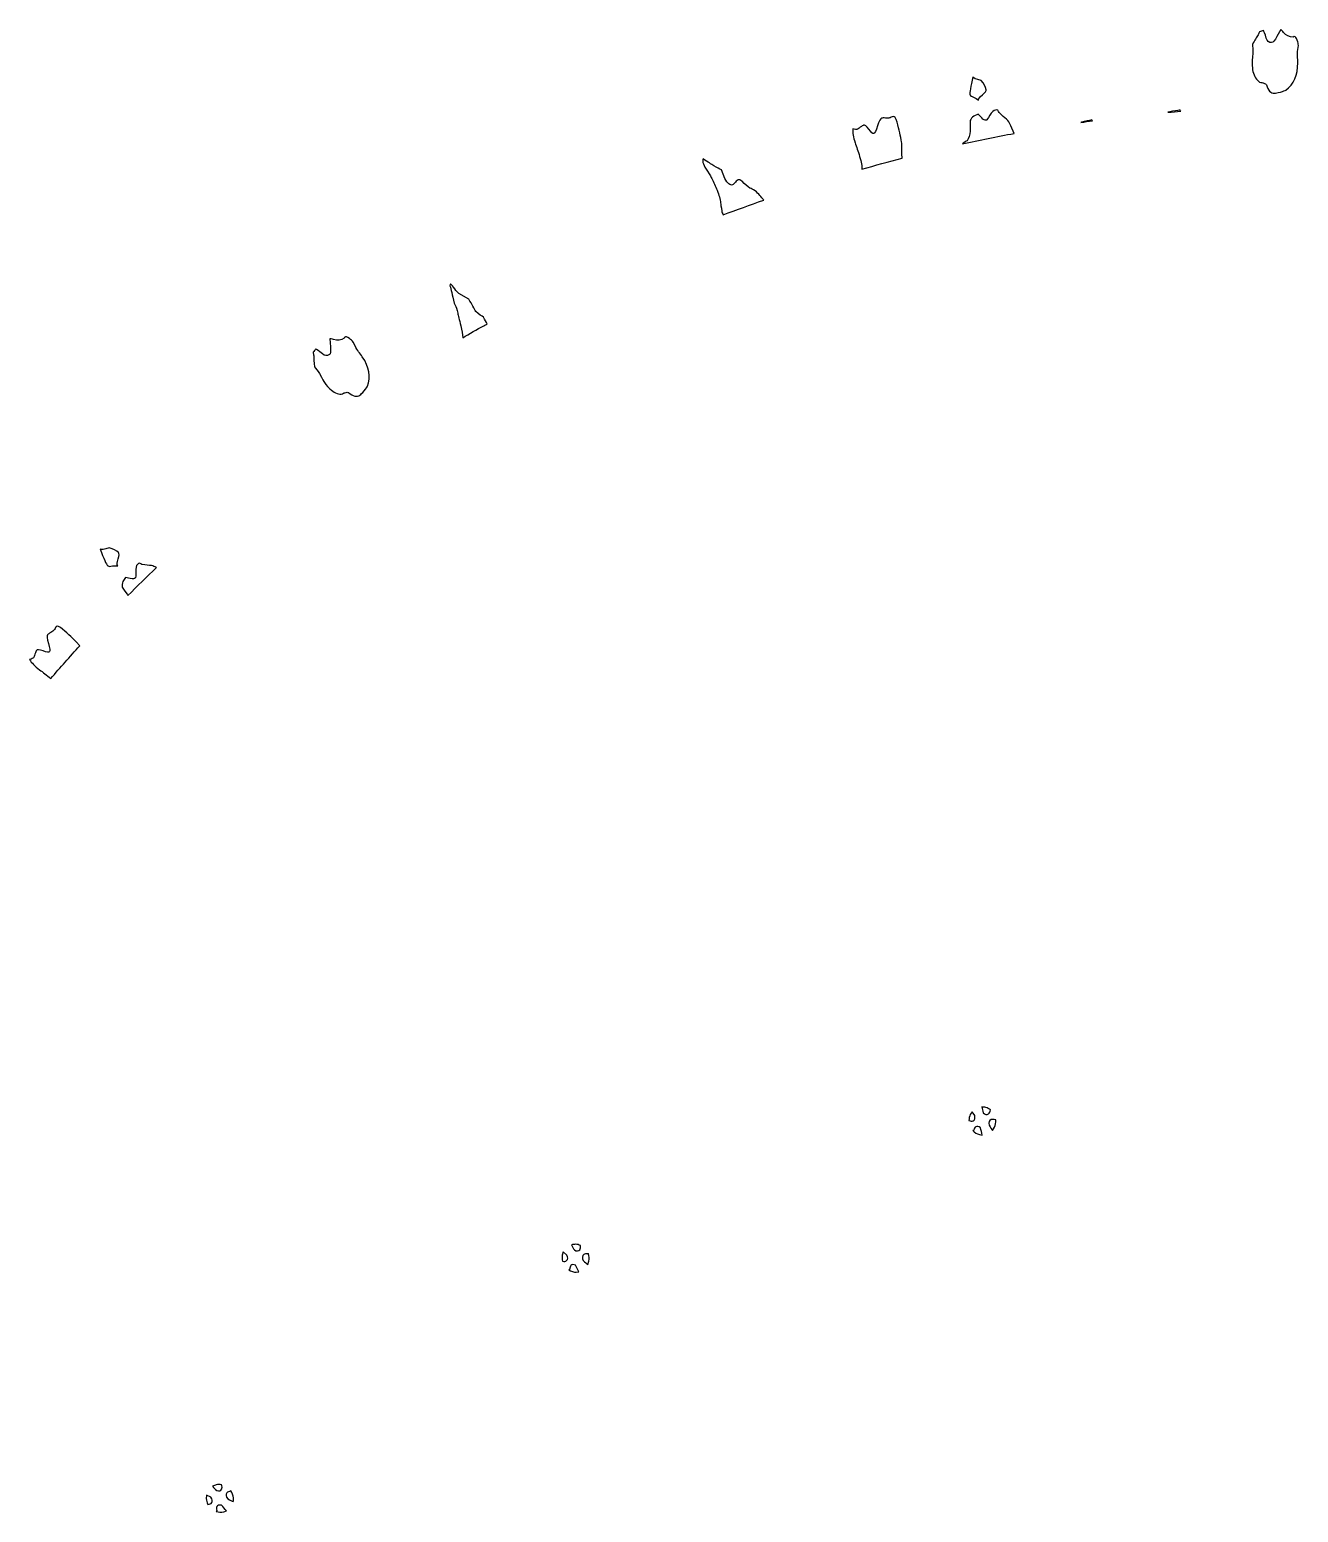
# Model space of a CAD drawing. Header units: centimetres. Extents: x -8.9 to 8.9, y -14.4 to 14.4.
# Drawn here: x -8.42 to -0.19, y 4.56 to 14.18 of the extents above; entities that cross this region are included whole.
import ezdxf

# ---------------------------------------------------------------- set-up
doc = ezdxf.new("R2010")
doc.units = ezdxf.units.CM
doc.header["$MEASUREMENT"] = 0
doc.layers.add('Layer 1', color=7, linetype='Continuous')

msp = doc.modelspace()

# ---------------------------------------------------------------- linework, layer by layer
at = {"layer": 'Layer 1'}
for points, knots in [([(-0.48103, 14.02752), (-0.48185, 14.05102), (-0.48286, 14.06948), (-0.48405, 14.08298), (-0.48405, 14.08298), (-0.47106, 14.10984), (-0.45878, 14.13013), (-0.44743, 14.14471), (-0.44743, 14.14471), (-0.44404, 14.15328), (-0.44127, 14.16043), (-0.43923, 14.16619), (-0.43923, 14.16619), (-0.42896, 14.16915), (-0.42052, 14.17183), (-0.41391, 14.17407), (-0.41391, 14.17407), (-0.40931, 14.1692), (-0.40293, 14.15256), (-0.39483, 14.12422), (-0.39483, 14.12422), (-0.38917, 14.10438), (-0.37755, 14.09459), (-0.3599, 14.0949), (-0.3599, 14.0949), (-0.35183, 14.09503), (-0.34037, 14.1081), (-0.3254, 14.13401), (-0.3254, 14.13401), (-0.3254, 14.13401), (-0.29963, 14.17931), (-0.29963, 14.17931), (-0.29963, 14.17931), (-0.29587, 14.17648), (-0.29024, 14.17053), (-0.28267, 14.16142), (-0.28267, 14.16142), (-0.26613, 14.14102), (-0.24539, 14.1311), (-0.22036, 14.13152), (-0.22036, 14.13152), (-0.21742, 14.13157), (-0.21631, 14.1321), (-0.21703, 14.13319), (-0.21703, 14.13319), (-0.2178, 14.13422), (-0.21669, 14.1348), (-0.21375, 14.13486), (-0.21375, 14.13486), (-0.2056, 14.13499), (-0.19891, 14.1269), (-0.19369, 14.11065), (-0.19369, 14.11065), (-0.18919, 14.09787), (-0.18692, 14.08652), (-0.18684, 14.07655), (-0.18684, 14.07655), (-0.18684, 14.07655), (-0.18999, 14.04977), (-0.18999, 14.04977), (-0.18999, 14.04977), (-0.19208, 14.03191), (-0.19272, 14.01696), (-0.1919, 14.00487), (-0.1919, 14.00487), (-0.19111, 13.99278), (-0.19063, 13.97926), (-0.19055, 13.96428), (-0.19055, 13.96428), (-0.19007, 13.88453), (-0.21637, 13.82532), (-0.2685, 13.78669), (-0.2685, 13.78669), (-0.27271, 13.78378), (-0.2844, 13.77957), (-0.30353, 13.77436), (-0.30353, 13.77436), (-0.32263, 13.76902), (-0.33539, 13.76632), (-0.34179, 13.76618), (-0.34179, 13.76618), (-0.36595, 13.76576), (-0.38344, 13.78396), (-0.39444, 13.82084), (-0.39444, 13.82084), (-0.396, 13.82579), (-0.40256, 13.82989), (-0.4141, 13.83333), (-0.4141, 13.83333), (-0.41844, 13.83465), (-0.42675, 13.83632), (-0.43897, 13.83822), (-0.43897, 13.83822), (-0.45876, 13.85277), (-0.47286, 13.87627), (-0.4812, 13.90773), (-0.4812, 13.90773), (-0.48451, 13.9204), (-0.4866, 13.93879), (-0.48747, 13.96303), (-0.48747, 13.96303), (-0.48761, 13.96661), (-0.4855, 13.98807), (-0.48103, 14.02752)], [0, 0, 0, 0, 0.037037, 0.037037, 0.037037, 0.037037, 0.0740741, 0.0740741, 0.0740741, 0.0740741, 0.1111111, 0.1111111, 0.1111111, 0.1111111, 0.1481481, 0.1481481, 0.1481481, 0.1481481, 0.1851852, 0.1851852, 0.1851852, 0.1851852, 0.2222222, 0.2222222, 0.2222222, 0.2222222, 0.2592593, 0.2592593, 0.2592593, 0.2592593, 0.2962963, 0.2962963, 0.2962963, 0.2962963, 0.3333333, 0.3333333, 0.3333333, 0.3333333, 0.3703704, 0.3703704, 0.3703704, 0.3703704, 0.4074074, 0.4074074, 0.4074074, 0.4074074, 0.4444444, 0.4444444, 0.4444444, 0.4444444, 0.4814815, 0.4814815, 0.4814815, 0.4814815, 0.5185185, 0.5185185, 0.5185185, 0.5185185, 0.5555556, 0.5555556, 0.5555556, 0.5555556, 0.5925926, 0.5925926, 0.5925926, 0.5925926, 0.6296296, 0.6296296, 0.6296296, 0.6296296, 0.6666667, 0.6666667, 0.6666667, 0.6666667, 0.7037037, 0.7037037, 0.7037037, 0.7037037, 0.7407407, 0.7407407, 0.7407407, 0.7407407, 0.7777778, 0.7777778, 0.7777778, 0.7777778, 0.8148148, 0.8148148, 0.8148148, 0.8148148, 0.8518519, 0.8518519, 0.8518519, 0.8518519, 0.8888889, 0.8888889, 0.8888889, 0.8888889, 0.9259259, 0.9259259, 0.9259259, 0.9259259, 1, 1, 1, 1]), ([(-2.29805, 13.87367), (-2.2953, 13.86407), (-2.27757, 13.85631), (-2.24497, 13.85036), (-2.24497, 13.85036), (-2.22642, 13.82896), (-2.21526, 13.80866), (-2.21142, 13.78977), (-2.21142, 13.78977), (-2.21002, 13.78289), (-2.21835, 13.77188), (-2.23632, 13.75656), (-2.23632, 13.75656), (-2.25431, 13.74127), (-2.26315, 13.7297), (-2.26294, 13.72171), (-2.26294, 13.72171), (-2.28453, 13.73663), (-2.30046, 13.74515), (-2.31057, 13.74732), (-2.31057, 13.74732), (-2.31404, 13.75311), (-2.31621, 13.75629), (-2.31705, 13.75685), (-2.31705, 13.75685), (-2.31985, 13.77008), (-2.31377, 13.809), (-2.29805, 13.87367)], [0, 0, 0, 0, 0.125, 0.125, 0.125, 0.125, 0.25, 0.25, 0.25, 0.25, 0.375, 0.375, 0.375, 0.375, 0.5, 0.5, 0.5, 0.5, 0.625, 0.625, 0.625, 0.625, 0.75, 0.75, 0.75, 0.75, 1, 1, 1, 1]), ([(-3.03309, 13.35656), (-3.0437, 13.39056), (-3.05344, 13.42035), (-3.06235, 13.44594), (-3.06235, 13.44594), (-3.07428, 13.48182), (-3.07923, 13.51185), (-3.07722, 13.53614), (-3.07722, 13.53614), (-3.0632, 13.53204), (-3.05449, 13.5304), (-3.05097, 13.5314), (-3.05097, 13.5314), (-3.04613, 13.5328), (-3.03864, 13.53756), (-3.02851, 13.54566), (-3.02851, 13.54566), (-3.01838, 13.55378), (-3.01121, 13.55841), (-3.00705, 13.5596), (-3.00705, 13.5596), (-3.00006, 13.56161), (-2.98885, 13.55261), (-2.9735, 13.53256), (-2.9735, 13.53256), (-2.95813, 13.5125), (-2.94741, 13.50338), (-2.94117, 13.50518), (-2.94117, 13.50518), (-2.93561, 13.50679), (-2.9277, 13.5233), (-2.91725, 13.55484), (-2.91725, 13.55484), (-2.90675, 13.58633), (-2.89794, 13.60315), (-2.89092, 13.60508), (-2.89092, 13.60508), (-2.88603, 13.60632), (-2.8774, 13.60648), (-2.86515, 13.60558), (-2.86515, 13.60558), (-2.8529, 13.60463), (-2.8443, 13.60479), (-2.83938, 13.60603), (-2.83938, 13.60603), (-2.83658, 13.60674), (-2.83269, 13.60825), (-2.82769, 13.61066), (-2.82769, 13.61066), (-2.82269, 13.61304), (-2.8188, 13.61455), (-2.81597, 13.61529), (-2.81597, 13.61529), (-2.80544, 13.61796), (-2.79666, 13.60584), (-2.78964, 13.57899), (-2.78964, 13.57899), (-2.77668, 13.52938), (-2.7671, 13.48699), (-2.76085, 13.45183), (-2.76085, 13.45183), (-2.75902, 13.44201), (-2.75855, 13.42193), (-2.75939, 13.39161), (-2.75939, 13.39161), (-2.76003, 13.37105), (-2.75907, 13.35544), (-2.75653, 13.34478), (-2.75653, 13.34478), (-2.84429, 13.32218), (-2.93179, 13.29856), (-3.019, 13.27382), (-3.019, 13.27382), (-3.01653, 13.29177), (-3.02113, 13.31926), (-3.03309, 13.35656)], [0, 0, 0, 0, 0.05, 0.05, 0.05, 0.05, 0.1, 0.1, 0.1, 0.1, 0.15, 0.15, 0.15, 0.15, 0.2, 0.2, 0.2, 0.2, 0.25, 0.25, 0.25, 0.25, 0.3, 0.3, 0.3, 0.3, 0.35, 0.35, 0.35, 0.35, 0.4, 0.4, 0.4, 0.4, 0.45, 0.45, 0.45, 0.45, 0.5, 0.5, 0.5, 0.5, 0.55, 0.55, 0.55, 0.55, 0.6, 0.6, 0.6, 0.6, 0.65, 0.65, 0.65, 0.65, 0.7, 0.7, 0.7, 0.7, 0.75, 0.75, 0.75, 0.75, 0.8, 0.8, 0.8, 0.8, 0.85, 0.85, 0.85, 0.85, 0.9, 0.9, 0.9, 0.9, 1, 1, 1, 1]), ([(-2.33591, 13.45851), (-2.32556, 13.47391), (-2.31884, 13.49468), (-2.31583, 13.52085), (-2.31583, 13.52085), (-2.31557, 13.52969), (-2.31538, 13.55231), (-2.31525, 13.5888), (-2.31525, 13.5888), (-2.31178, 13.59978), (-2.30387, 13.60915), (-2.29162, 13.61695), (-2.29162, 13.61695), (-2.29162, 13.61695), (-2.26373, 13.63073), (-2.26373, 13.63073), (-2.26373, 13.63073), (-2.26373, 13.63073), (-2.24121, 13.60721), (-2.24121, 13.60721), (-2.24121, 13.60721), (-2.22991, 13.59509), (-2.21975, 13.59006), (-2.21068, 13.59208), (-2.21068, 13.59208), (-2.20859, 13.59256), (-2.20131, 13.60303), (-2.18869, 13.6237), (-2.18869, 13.6237), (-2.17607, 13.64423), (-2.16361, 13.65513), (-2.15162, 13.65746), (-2.15162, 13.65746), (-2.14458, 13.65878), (-2.13969, 13.65823), (-2.13704, 13.65582), (-2.13704, 13.65582), (-2.13228, 13.65018), (-2.12913, 13.64534), (-2.12759, 13.64129), (-2.12759, 13.64129), (-2.10851, 13.6224), (-2.09269, 13.60827), (-2.08002, 13.59912), (-2.08002, 13.59912), (-2.07002, 13.58864), (-2.0606, 13.57372), (-2.05184, 13.55438), (-2.05184, 13.55438), (-2.05184, 13.55438), (-2.0307, 13.50612), (-2.0307, 13.50612), (-2.0307, 13.50612), (-2.0307, 13.50604), (-2.03067, 13.50599), (-2.03067, 13.50591), (-2.03067, 13.50591), (-2.14293, 13.48503), (-2.25485, 13.46231), (-2.36643, 13.43789), (-2.36643, 13.43789), (-2.35319, 13.4479), (-2.34295, 13.45478), (-2.33591, 13.45851)], [0, 0, 0, 0, 0.0588235, 0.0588235, 0.0588235, 0.0588235, 0.1176471, 0.1176471, 0.1176471, 0.1176471, 0.1764706, 0.1764706, 0.1764706, 0.1764706, 0.2352941, 0.2352941, 0.2352941, 0.2352941, 0.2941176, 0.2941176, 0.2941176, 0.2941176, 0.3529412, 0.3529412, 0.3529412, 0.3529412, 0.4117647, 0.4117647, 0.4117647, 0.4117647, 0.4705882, 0.4705882, 0.4705882, 0.4705882, 0.5294118, 0.5294118, 0.5294118, 0.5294118, 0.5882353, 0.5882353, 0.5882353, 0.5882353, 0.6470588, 0.6470588, 0.6470588, 0.6470588, 0.7058824, 0.7058824, 0.7058824, 0.7058824, 0.7647059, 0.7647059, 0.7647059, 0.7647059, 0.8235294, 0.8235294, 0.8235294, 0.8235294, 0.8823529, 0.8823529, 0.8823529, 0.8823529, 1, 1, 1, 1]), ([(-1.57574, 13.58281), (-1.5474, 13.58882), (-1.53121, 13.59234), (-1.52708, 13.5935), (-1.52708, 13.5935), (-1.52541, 13.59173), (-1.52433, 13.58972), (-1.52277, 13.58789), (-1.52277, 13.58789), (-1.54788, 13.58445), (-1.57291, 13.58064), (-1.59799, 13.57702), (-1.59799, 13.57702), (-1.5918, 13.57895), (-1.58466, 13.58088), (-1.57574, 13.58281)], [0, 0, 0, 0, 0.2, 0.2, 0.2, 0.2, 0.4, 0.4, 0.4, 0.4, 0.6, 0.6, 0.6, 0.6, 1, 1, 1, 1]), ([(-1.00273, 13.64951), (-0.9741, 13.65361), (-0.9577, 13.65607), (-0.95352, 13.65694), (-0.95352, 13.65694), (-0.95167, 13.65474), (-0.95053, 13.65231), (-0.94889, 13.65006), (-0.94889, 13.65006), (-0.97709, 13.64778), (-1.0053, 13.64543), (-1.03348, 13.64292), (-1.03348, 13.64292), (-1.02609, 13.64533), (-1.01609, 13.64753), (-1.00273, 13.64951)], [0, 0, 0, 0, 0.2, 0.2, 0.2, 0.2, 0.4, 0.4, 0.4, 0.4, 0.6, 0.6, 0.6, 0.6, 1, 1, 1, 1]), ([(-3.92736, 13.00194), (-3.93154, 13.02853), (-3.93416, 13.04626), (-3.93524, 13.05499), (-3.93524, 13.05499), (-3.93836, 13.07901), (-3.94574, 13.10629), (-3.95749, 13.13693), (-3.95749, 13.13693), (-3.96794, 13.16413), (-3.97927, 13.18956), (-3.99141, 13.2131), (-3.99141, 13.2131), (-3.99514, 13.22083), (-4.00469, 13.23654), (-4.02009, 13.26038), (-4.02009, 13.26038), (-4.03303, 13.27977), (-4.04194, 13.29578), (-4.04684, 13.3084), (-4.04684, 13.3084), (-4.05195, 13.32166), (-4.05211, 13.33232), (-4.04737, 13.34031), (-4.04737, 13.34031), (-4.0171, 13.32078), (-3.99461, 13.30586), (-3.97982, 13.29557), (-3.97982, 13.29557), (-3.95831, 13.28409), (-3.94177, 13.27525), (-3.93016, 13.26909), (-3.93016, 13.26909), (-3.93016, 13.26909), (-3.90846, 13.21451), (-3.90846, 13.21451), (-3.90846, 13.21451), (-3.89084, 13.18011), (-3.87372, 13.16617), (-3.857, 13.17268), (-3.857, 13.17268), (-3.85435, 13.17379), (-3.84848, 13.17914), (-3.83941, 13.18874), (-3.83941, 13.18874), (-3.83036, 13.19837), (-3.82478, 13.20358), (-3.82274, 13.2043), (-3.82274, 13.2043), (-3.81462, 13.20718), (-3.80552, 13.20433), (-3.79551, 13.19583), (-3.79551, 13.19583), (-3.77747, 13.17575), (-3.76064, 13.16101), (-3.745, 13.15143), (-3.745, 13.15143), (-3.73399, 13.1463), (-3.7259, 13.14275), (-3.72063, 13.14085), (-3.72063, 13.14085), (-3.69597, 13.12087), (-3.6761, 13.10114), (-3.66081, 13.08161), (-3.66081, 13.08161), (-3.65917, 13.07968), (-3.65732, 13.07653), (-3.65531, 13.07264), (-3.65531, 13.07264), (-3.74336, 13.04195), (-3.83107, 13.01022), (-3.91836, 12.97734), (-3.91836, 12.97734), (-3.92286, 12.98718), (-3.92617, 12.99567), (-3.92736, 13.00194)], [0, 0, 0, 0, 0.05, 0.05, 0.05, 0.05, 0.1, 0.1, 0.1, 0.1, 0.15, 0.15, 0.15, 0.15, 0.2, 0.2, 0.2, 0.2, 0.25, 0.25, 0.25, 0.25, 0.3, 0.3, 0.3, 0.3, 0.35, 0.35, 0.35, 0.35, 0.4, 0.4, 0.4, 0.4, 0.45, 0.45, 0.45, 0.45, 0.5, 0.5, 0.5, 0.5, 0.55, 0.55, 0.55, 0.55, 0.6, 0.6, 0.6, 0.6, 0.65, 0.65, 0.65, 0.65, 0.7, 0.7, 0.7, 0.7, 0.75, 0.75, 0.75, 0.75, 0.8, 0.8, 0.8, 0.8, 0.85, 0.85, 0.85, 0.85, 0.9, 0.9, 0.9, 0.9, 1, 1, 1, 1]), ([(-5.60839, 12.18009), (-5.60942, 12.20197), (-5.6135, 12.2279), (-5.62098, 12.25838), (-5.62098, 12.25838), (-5.63101, 12.29791), (-5.63752, 12.32466), (-5.64064, 12.33855), (-5.64064, 12.33855), (-5.64725, 12.36686), (-5.65175, 12.38324), (-5.65427, 12.38752), (-5.65427, 12.38752), (-5.65427, 12.38752), (-5.66454, 12.40511), (-5.66454, 12.40511), (-5.66454, 12.40511), (-5.67581, 12.45879), (-5.68444, 12.49626), (-5.69076, 12.5174), (-5.69076, 12.5174), (-5.68981, 12.52452), (-5.68843, 12.52867), (-5.68653, 12.52978), (-5.68653, 12.52978), (-5.6797, 12.52383), (-5.67089, 12.51327), (-5.66005, 12.49819), (-5.66005, 12.49819), (-5.64923, 12.48303), (-5.6401, 12.47271), (-5.63267, 12.4671), (-5.63267, 12.4671), (-5.63267, 12.4671), (-5.56885, 12.43006), (-5.56885, 12.43006), (-5.56885, 12.43006), (-5.54747, 12.39556), (-5.53228, 12.36894), (-5.52326, 12.35034), (-5.52326, 12.35034), (-5.50151, 12.33248), (-5.4846, 12.32002), (-5.47246, 12.31309), (-5.47246, 12.31309), (-5.46373, 12.29721), (-5.45619, 12.28317), (-5.4492, 12.26999), (-5.4492, 12.26999), (-5.45621, 12.2661), (-5.4633, 12.26234), (-5.47031, 12.25845), (-5.47031, 12.25845), (-5.5166, 12.23275), (-5.56253, 12.20647), (-5.60839, 12.18009)], [0, 0, 0, 0, 0.0666667, 0.0666667, 0.0666667, 0.0666667, 0.1333333, 0.1333333, 0.1333333, 0.1333333, 0.2, 0.2, 0.2, 0.2, 0.2666667, 0.2666667, 0.2666667, 0.2666667, 0.3333333, 0.3333333, 0.3333333, 0.3333333, 0.4, 0.4, 0.4, 0.4, 0.4666667, 0.4666667, 0.4666667, 0.4666667, 0.5333333, 0.5333333, 0.5333333, 0.5333333, 0.6, 0.6, 0.6, 0.6, 0.6666667, 0.6666667, 0.6666667, 0.6666667, 0.7333333, 0.7333333, 0.7333333, 0.7333333, 0.8, 0.8, 0.8, 0.8, 0.8666667, 0.8666667, 0.8666667, 0.8666667, 1, 1, 1, 1]), ([(-6.46963, 11.84757), (-6.47945, 11.85622), (-6.49146, 11.8703), (-6.50569, 11.88993), (-6.50569, 11.88993), (-6.50778, 11.89281), (-6.51805, 11.91181), (-6.53638, 11.94705), (-6.53638, 11.94705), (-6.55016, 11.96607), (-6.56133, 11.98084), (-6.56985, 11.99137), (-6.56985, 11.99137), (-6.57432, 12.02129), (-6.57522, 12.04463), (-6.57395, 12.0631), (-6.57395, 12.0631), (-6.57591, 12.07212), (-6.5776, 12.07958), (-6.57911, 12.08548), (-6.57911, 12.08548), (-6.5722, 12.09366), (-6.56667, 12.10056), (-6.56244, 12.10609), (-6.56244, 12.10609), (-6.55588, 12.10458), (-6.5413, 12.09432), (-6.51873, 12.07532), (-6.51873, 12.07532), (-6.50293, 12.06198), (-6.48783, 12.06034), (-6.4733, 12.07037), (-6.4733, 12.07037), (-6.46666, 12.07497), (-6.46441, 12.09217), (-6.46637, 12.12199), (-6.46637, 12.12199), (-6.46637, 12.12199), (-6.47015, 12.17393), (-6.47015, 12.17393), (-6.47015, 12.17393), (-6.46544, 12.17367), (-6.45745, 12.17184), (-6.44605, 12.16848), (-6.44605, 12.16848), (-6.42091, 12.16075), (-6.39808, 12.16401), (-6.37747, 12.1783), (-6.37747, 12.1783), (-6.37506, 12.17997), (-6.37443, 12.18105), (-6.37562, 12.18153), (-6.37562, 12.18153), (-6.37681, 12.18195), (-6.37623, 12.18304), (-6.37382, 12.18473), (-6.37382, 12.18473), (-6.36713, 12.18936), (-6.35702, 12.18637), (-6.34363, 12.17576), (-6.34363, 12.17576), (-6.33273, 12.16764), (-6.32453, 12.15949), (-6.31894, 12.15126), (-6.31894, 12.15126), (-6.31894, 12.15126), (-6.30664, 12.12729), (-6.30664, 12.12729), (-6.30664, 12.12729), (-6.29841, 12.11131), (-6.29063, 12.09853), (-6.28322, 12.08895), (-6.28322, 12.08895), (-6.27584, 12.07937), (-6.26787, 12.06839), (-6.25946, 12.05598), (-6.25946, 12.05598), (-6.21467, 11.99002), (-6.20353, 11.92628), (-6.22533, 11.86529), (-6.22533, 11.86529), (-6.22721, 11.86053), (-6.23459, 11.85058), (-6.24758, 11.83563), (-6.24758, 11.83563), (-6.26049, 11.8206), (-6.26957, 11.81131), (-6.27486, 11.80764), (-6.27486, 11.80764), (-6.2947, 11.79391), (-6.31939, 11.79933), (-6.34913, 11.82381), (-6.34913, 11.82381), (-6.35318, 11.82704), (-6.36093, 11.82683), (-6.37244, 11.82325), (-6.37244, 11.82325), (-6.37678, 11.82195), (-6.38461, 11.81873), (-6.39586, 11.81354), (-6.39586, 11.81354), (-6.42058, 11.81481), (-6.44518, 11.82616), (-6.46963, 11.84757)], [0, 0, 0, 0, 0.037037, 0.037037, 0.037037, 0.037037, 0.0740741, 0.0740741, 0.0740741, 0.0740741, 0.1111111, 0.1111111, 0.1111111, 0.1111111, 0.1481481, 0.1481481, 0.1481481, 0.1481481, 0.1851852, 0.1851852, 0.1851852, 0.1851852, 0.2222222, 0.2222222, 0.2222222, 0.2222222, 0.2592593, 0.2592593, 0.2592593, 0.2592593, 0.2962963, 0.2962963, 0.2962963, 0.2962963, 0.3333333, 0.3333333, 0.3333333, 0.3333333, 0.3703704, 0.3703704, 0.3703704, 0.3703704, 0.4074074, 0.4074074, 0.4074074, 0.4074074, 0.4444444, 0.4444444, 0.4444444, 0.4444444, 0.4814815, 0.4814815, 0.4814815, 0.4814815, 0.5185185, 0.5185185, 0.5185185, 0.5185185, 0.5555556, 0.5555556, 0.5555556, 0.5555556, 0.5925926, 0.5925926, 0.5925926, 0.5925926, 0.6296296, 0.6296296, 0.6296296, 0.6296296, 0.6666667, 0.6666667, 0.6666667, 0.6666667, 0.7037037, 0.7037037, 0.7037037, 0.7037037, 0.7407407, 0.7407407, 0.7407407, 0.7407407, 0.7777778, 0.7777778, 0.7777778, 0.7777778, 0.8148148, 0.8148148, 0.8148148, 0.8148148, 0.8518519, 0.8518519, 0.8518519, 0.8518519, 0.8888889, 0.8888889, 0.8888889, 0.8888889, 0.9259259, 0.9259259, 0.9259259, 0.9259259, 1, 1, 1, 1]), ([(-7.90256, 10.81767), (-7.87507, 10.81), (-7.85456, 10.79939), (-7.84094, 10.78581), (-7.84094, 10.78581), (-7.83589, 10.78078), (-7.83673, 10.76702), (-7.8434, 10.74451), (-7.8434, 10.74451), (-7.85004, 10.72199), (-7.8511, 10.70757), (-7.8465, 10.70101), (-7.8465, 10.70101), (-7.87293, 10.70159), (-7.89103, 10.69993), (-7.90071, 10.69622), (-7.90071, 10.69622), (-7.90682, 10.69913), (-7.91042, 10.70059), (-7.91143, 10.70059), (-7.91143, 10.70059), (-7.92114, 10.71004), (-7.93757, 10.74565), (-7.96014, 10.80791), (-7.96014, 10.80791), (-7.95252, 10.80146), (-7.93328, 10.80476), (-7.90256, 10.81767)], [0, 0, 0, 0, 0.125, 0.125, 0.125, 0.125, 0.25, 0.25, 0.25, 0.25, 0.375, 0.375, 0.375, 0.375, 0.5, 0.5, 0.5, 0.5, 0.625, 0.625, 0.625, 0.625, 0.75, 0.75, 0.75, 0.75, 1, 1, 1, 1]), ([(-7.8126, 10.59852), (-7.8126, 10.59852), (-7.79683, 10.62519), (-7.79683, 10.62519), (-7.79683, 10.62519), (-7.79683, 10.62519), (-7.76489, 10.61797), (-7.76489, 10.61797), (-7.76489, 10.61797), (-7.74867, 10.61411), (-7.73737, 10.61548), (-7.73086, 10.6221), (-7.73086, 10.6221), (-7.72938, 10.62361), (-7.72906, 10.63631), (-7.72991, 10.66033), (-7.72991, 10.66033), (-7.73078, 10.68433), (-7.72687, 10.70073), (-7.71829, 10.70944), (-7.71829, 10.70944), (-7.71326, 10.71452), (-7.70895, 10.71685), (-7.70546, 10.71635), (-7.70546, 10.71635), (-7.69842, 10.71434), (-7.69318, 10.71212), (-7.68964, 10.7096), (-7.68964, 10.7096), (-7.66353, 10.70465), (-7.6427, 10.70187), (-7.62728, 10.70142), (-7.62728, 10.70142), (-7.61733, 10.69922), (-7.60638, 10.69496), (-7.59445, 10.68869), (-7.59445, 10.68869), (-7.65732, 10.62897), (-7.71936, 10.56844), (-7.78066, 10.50719), (-7.78066, 10.50719), (-7.78585, 10.51539), (-7.79775, 10.53346), (-7.81683, 10.56228), (-7.81683, 10.56228), (-7.82001, 10.57325), (-7.81856, 10.58534), (-7.8126, 10.59852)], [0, 0, 0, 0, 0.0769231, 0.0769231, 0.0769231, 0.0769231, 0.1538462, 0.1538462, 0.1538462, 0.1538462, 0.2307692, 0.2307692, 0.2307692, 0.2307692, 0.3076923, 0.3076923, 0.3076923, 0.3076923, 0.3846154, 0.3846154, 0.3846154, 0.3846154, 0.4615385, 0.4615385, 0.4615385, 0.4615385, 0.5384615, 0.5384615, 0.5384615, 0.5384615, 0.6153846, 0.6153846, 0.6153846, 0.6153846, 0.6923077, 0.6923077, 0.6923077, 0.6923077, 0.7692308, 0.7692308, 0.7692308, 0.7692308, 0.8461538, 0.8461538, 0.8461538, 0.8461538, 1, 1, 1, 1]), ([(-8.35428, 10.02578), (-8.38442, 10.04859), (-8.40553, 10.07055), (-8.41767, 10.09177), (-8.41767, 10.09177), (-8.40389, 10.09643), (-8.39584, 10.10005), (-8.39354, 10.10288), (-8.39354, 10.10288), (-8.39036, 10.1068), (-8.38698, 10.11502), (-8.38327, 10.12751), (-8.38327, 10.12751), (-8.37962, 10.14002), (-8.37639, 10.14796), (-8.37367, 10.15132), (-8.37367, 10.15132), (-8.3692, 10.15704), (-8.35467, 10.15577), (-8.33054, 10.14775), (-8.33054, 10.14775), (-8.30636, 10.13976), (-8.29225, 10.13815), (-8.28802, 10.14304), (-8.28802, 10.14304), (-8.28424, 10.14741), (-8.28683, 10.16534), (-8.29569, 10.19704), (-8.29569, 10.19704), (-8.3045, 10.22874), (-8.30643, 10.24739), (-8.30167, 10.25289), (-8.30167, 10.25289), (-8.29836, 10.25673), (-8.29138, 10.26175), (-8.28085, 10.268), (-8.28085, 10.268), (-8.27029, 10.27419), (-8.26333, 10.27924), (-8.26, 10.28308), (-8.26, 10.28308), (-8.25812, 10.28528), (-8.25577, 10.28874), (-8.25304, 10.29358), (-8.25304, 10.29358), (-8.25029, 10.29842), (-8.24796, 10.30189), (-8.24605, 10.30408), (-8.24605, 10.30408), (-8.23893, 10.31231), (-8.22491, 10.30728), (-8.20403, 10.289), (-8.20403, 10.289), (-8.16545, 10.25524), (-8.1337, 10.2255), (-8.10875, 10.19991), (-8.10875, 10.19991), (-8.10497, 10.19607), (-8.0997, 10.18933), (-8.09319, 10.18012), (-8.09319, 10.18012), (-8.1564, 10.1108), (-8.21873, 10.0405), (-8.28004, 9.96901), (-8.28004, 9.96901), (-8.30782, 9.9909), (-8.33259, 10.00982), (-8.35428, 10.02578)], [0, 0, 0, 0, 0.0555556, 0.0555556, 0.0555556, 0.0555556, 0.1111111, 0.1111111, 0.1111111, 0.1111111, 0.1666667, 0.1666667, 0.1666667, 0.1666667, 0.2222222, 0.2222222, 0.2222222, 0.2222222, 0.2777778, 0.2777778, 0.2777778, 0.2777778, 0.3333333, 0.3333333, 0.3333333, 0.3333333, 0.3888889, 0.3888889, 0.3888889, 0.3888889, 0.4444444, 0.4444444, 0.4444444, 0.4444444, 0.5, 0.5, 0.5, 0.5, 0.5555556, 0.5555556, 0.5555556, 0.5555556, 0.6111111, 0.6111111, 0.6111111, 0.6111111, 0.6666667, 0.6666667, 0.6666667, 0.6666667, 0.7222222, 0.7222222, 0.7222222, 0.7222222, 0.7777778, 0.7777778, 0.7777778, 0.7777778, 0.8333333, 0.8333333, 0.8333333, 0.8333333, 0.8888889, 0.8888889, 0.8888889, 0.8888889, 1, 1, 1, 1]), ([(-2.32382, 7.10105), (-2.32363, 7.11449), (-2.32062, 7.12756), (-2.31506, 7.13941), (-2.31506, 7.13941), (-2.31506, 7.13941), (-2.30355, 7.15761), (-2.30355, 7.15761), (-2.30355, 7.15761), (-2.30355, 7.15761), (-2.28564, 7.13226), (-2.28564, 7.13226), (-2.28564, 7.13226), (-2.28241, 7.11464), (-2.28784, 7.10345), (-2.29667, 7.09871), (-2.29667, 7.09871), (-2.30424, 7.0948), (-2.31432, 7.09552), (-2.32382, 7.10105)], [0, 0, 0, 0, 0.1666667, 0.1666667, 0.1666667, 0.1666667, 0.3333333, 0.3333333, 0.3333333, 0.3333333, 0.5, 0.5, 0.5, 0.5, 0.6666667, 0.6666667, 0.6666667, 0.6666667, 1, 1, 1, 1]), ([(-2.23053, 7.1515), (-2.2346, 7.16396), (-2.23791, 7.1764), (-2.23998, 7.18846), (-2.23998, 7.18846), (-2.23138, 7.18857), (-2.22289, 7.1874), (-2.21469, 7.18505), (-2.21469, 7.18505), (-2.20371, 7.18182), (-2.19334, 7.17635), (-2.18421, 7.16896), (-2.18421, 7.16896), (-2.18635, 7.15697), (-2.19088, 7.14872), (-2.19665, 7.14419), (-2.19665, 7.14419), (-2.20651, 7.13642), (-2.21989, 7.13931), (-2.23053, 7.1515)], [0, 0, 0, 0, 0.1666667, 0.1666667, 0.1666667, 0.1666667, 0.3333333, 0.3333333, 0.3333333, 0.3333333, 0.5, 0.5, 0.5, 0.5, 0.6666667, 0.6666667, 0.6666667, 0.6666667, 1, 1, 1, 1]), ([(-2.25646, 7.00916), (-2.27231, 7.01363), (-2.28707, 7.02265), (-2.29877, 7.03546), (-2.29877, 7.03546), (-2.29877, 7.03546), (-2.29147, 7.03887), (-2.29147, 7.03887), (-2.29147, 7.03887), (-2.28946, 7.04914), (-2.28512, 7.05639), (-2.27927, 7.06009), (-2.27927, 7.06009), (-2.27125, 7.06509), (-2.26051, 7.06345), (-2.24937, 7.0535), (-2.24937, 7.0535), (-2.24477, 7.03826), (-2.24133, 7.02254), (-2.239, 7.00622), (-2.239, 7.00622), (-2.239, 7.00622), (-2.25646, 7.00916), (-2.25646, 7.00916)], [0, 0, 0, 0, 0.1428571, 0.1428571, 0.1428571, 0.1428571, 0.2857143, 0.2857143, 0.2857143, 0.2857143, 0.4285714, 0.4285714, 0.4285714, 0.4285714, 0.5714286, 0.5714286, 0.5714286, 0.5714286, 0.7142857, 0.7142857, 0.7142857, 0.7142857, 1, 1, 1, 1]), ([(-2.17052, 7.03662), (-2.17671, 7.0439), (-2.18473, 7.05562), (-2.19325, 7.07012), (-2.19325, 7.07012), (-2.19605, 7.08888), (-2.19333, 7.10245), (-2.18005, 7.10642), (-2.18005, 7.10642), (-2.17333, 7.10838), (-2.16407, 7.10795), (-2.15147, 7.10446), (-2.15147, 7.10446), (-2.15147, 7.10446), (-2.15015, 7.10502), (-2.15015, 7.10502), (-2.15015, 7.10502), (-2.14848, 7.08811), (-2.15139, 7.07136), (-2.15814, 7.0565), (-2.15814, 7.0565), (-2.15814, 7.0565), (-2.17052, 7.03662), (-2.17052, 7.03662)], [0, 0, 0, 0, 0.1428571, 0.1428571, 0.1428571, 0.1428571, 0.2857143, 0.2857143, 0.2857143, 0.2857143, 0.4285714, 0.4285714, 0.4285714, 0.4285714, 0.5714286, 0.5714286, 0.5714286, 0.5714286, 0.7142857, 0.7142857, 0.7142857, 0.7142857, 1, 1, 1, 1]), ([(-4.84903, 6.26242), (-4.85654, 6.25234), (-4.8702, 6.25162), (-4.88369, 6.26062), (-4.88369, 6.26062), (-4.89089, 6.2716), (-4.89734, 6.28271), (-4.90248, 6.29385), (-4.90248, 6.29385), (-4.8942, 6.29618), (-4.88568, 6.29732), (-4.87713, 6.29716), (-4.87713, 6.29716), (-4.86567, 6.2969), (-4.85422, 6.29436), (-4.84347, 6.28959), (-4.84347, 6.28959), (-4.84239, 6.27748), (-4.84464, 6.26832), (-4.84903, 6.26242)], [0, 0, 0, 0, 0.1666667, 0.1666667, 0.1666667, 0.1666667, 0.3333333, 0.3333333, 0.3333333, 0.3333333, 0.5, 0.5, 0.5, 0.5, 0.6666667, 0.6666667, 0.6666667, 0.6666667, 1, 1, 1, 1]), ([(-4.9338, 6.19244), (-4.94004, 6.18665), (-4.94997, 6.18471), (-4.96063, 6.18757), (-4.96063, 6.18757), (-4.96396, 6.20059), (-4.96449, 6.21398), (-4.96222, 6.22686), (-4.96222, 6.22686), (-4.96222, 6.22686), (-4.95587, 6.24742), (-4.95587, 6.24742), (-4.95587, 6.24742), (-4.95587, 6.24742), (-4.93193, 6.22766), (-4.93193, 6.22766), (-4.93193, 6.22766), (-4.9242, 6.21154), (-4.9265, 6.19932), (-4.9338, 6.19244)], [0, 0, 0, 0, 0.1666667, 0.1666667, 0.1666667, 0.1666667, 0.3333333, 0.3333333, 0.3333333, 0.3333333, 0.5, 0.5, 0.5, 0.5, 0.6666667, 0.6666667, 0.6666667, 0.6666667, 1, 1, 1, 1]), ([(-4.87147, 6.11651), (-4.88793, 6.1167), (-4.90454, 6.12154), (-4.9192, 6.13085), (-4.9192, 6.13085), (-4.9192, 6.13085), (-4.91304, 6.13604), (-4.91304, 6.13604), (-4.91304, 6.13604), (-4.91378, 6.14646), (-4.91151, 6.15456), (-4.90682, 6.15969), (-4.90682, 6.15969), (-4.90039, 6.16662), (-4.8896, 6.16784), (-4.87621, 6.16115), (-4.87621, 6.16115), (-4.87621, 6.16115), (-4.85383, 6.11826), (-4.85383, 6.11826), (-4.85383, 6.11826), (-4.85383, 6.11826), (-4.87147, 6.11651), (-4.87147, 6.11651)], [0, 0, 0, 0, 0.1428571, 0.1428571, 0.1428571, 0.1428571, 0.2857143, 0.2857143, 0.2857143, 0.2857143, 0.4285714, 0.4285714, 0.4285714, 0.4285714, 0.5714286, 0.5714286, 0.5714286, 0.5714286, 0.7142857, 0.7142857, 0.7142857, 0.7142857, 1, 1, 1, 1]), ([(-4.78895, 6.18776), (-4.78895, 6.18776), (-4.7957, 6.16538), (-4.7957, 6.16538), (-4.7957, 6.16538), (-4.80358, 6.1708), (-4.81438, 6.18004), (-4.82639, 6.19179), (-4.82639, 6.19179), (-4.83401, 6.20917), (-4.83494, 6.22298), (-4.82311, 6.23026), (-4.82311, 6.23026), (-4.81713, 6.23394), (-4.80808, 6.23592), (-4.79501, 6.23584), (-4.79501, 6.23584), (-4.79501, 6.23584), (-4.7939, 6.23669), (-4.7939, 6.23669), (-4.7939, 6.23669), (-4.78791, 6.22083), (-4.78633, 6.2039), (-4.78895, 6.18776)], [0, 0, 0, 0, 0.1428571, 0.1428571, 0.1428571, 0.1428571, 0.2857143, 0.2857143, 0.2857143, 0.2857143, 0.4285714, 0.4285714, 0.4285714, 0.4285714, 0.5714286, 0.5714286, 0.5714286, 0.5714286, 0.7142857, 0.7142857, 0.7142857, 0.7142857, 1, 1, 1, 1]), ([(-7.23044, 4.72731), (-7.22303, 4.73157), (-7.21507, 4.73469), (-7.20681, 4.7366), (-7.20681, 4.7366), (-7.19572, 4.73911), (-7.18406, 4.73935), (-7.17255, 4.73731), (-7.17255, 4.73731), (-7.16861, 4.72575), (-7.16858, 4.7163), (-7.17141, 4.70953), (-7.17141, 4.70953), (-7.17623, 4.69791), (-7.18924, 4.69392), (-7.20438, 4.69945), (-7.20438, 4.69945), (-7.21396, 4.70842), (-7.22282, 4.71771), (-7.23044, 4.72731)], [0, 0, 0, 0, 0.1666667, 0.1666667, 0.1666667, 0.1666667, 0.3333333, 0.3333333, 0.3333333, 0.3333333, 0.5, 0.5, 0.5, 0.5, 0.6666667, 0.6666667, 0.6666667, 0.6666667, 1, 1, 1, 1]), ([(-7.2365, 4.62092), (-7.24116, 4.61378), (-7.25026, 4.60949), (-7.26121, 4.60975), (-7.26121, 4.60975), (-7.26751, 4.62166), (-7.27118, 4.63462), (-7.27203, 4.64774), (-7.27203, 4.64774), (-7.27203, 4.64774), (-7.27079, 4.66934), (-7.27079, 4.66934), (-7.27079, 4.66934), (-7.27079, 4.66934), (-7.24304, 4.65577), (-7.24304, 4.65577), (-7.24304, 4.65577), (-7.23174, 4.64188), (-7.23108, 4.62941), (-7.2365, 4.62092)], [0, 0, 0, 0, 0.1666667, 0.1666667, 0.1666667, 0.1666667, 0.3333333, 0.3333333, 0.3333333, 0.3333333, 0.5, 0.5, 0.5, 0.5, 0.6666667, 0.6666667, 0.6666667, 0.6666667, 1, 1, 1, 1]), ([(-7.09667, 4.62788), (-7.10559, 4.63124), (-7.11823, 4.63762), (-7.13265, 4.64616), (-7.13265, 4.64616), (-7.14419, 4.66124), (-7.14837, 4.67447), (-7.13871, 4.68442), (-7.13871, 4.68442), (-7.13382, 4.68942), (-7.12553, 4.69355), (-7.11289, 4.69664), (-7.11289, 4.69664), (-7.11289, 4.69664), (-7.11202, 4.69775), (-7.11202, 4.69775), (-7.11202, 4.69775), (-7.10242, 4.68375), (-7.09683, 4.66761), (-7.09551, 4.65129), (-7.09551, 4.65129), (-7.09484, 4.64346), (-7.09521, 4.63558), (-7.09667, 4.62788)], [0, 0, 0, 0, 0.1428571, 0.1428571, 0.1428571, 0.1428571, 0.2857143, 0.2857143, 0.2857143, 0.2857143, 0.4285714, 0.4285714, 0.4285714, 0.4285714, 0.5714286, 0.5714286, 0.5714286, 0.5714286, 0.7142857, 0.7142857, 0.7142857, 0.7142857, 1, 1, 1, 1]), ([(-7.15834, 4.56179), (-7.17432, 4.55798), (-7.19149, 4.55872), (-7.20784, 4.56428), (-7.20784, 4.56428), (-7.20784, 4.56428), (-7.2031, 4.57084), (-7.2031, 4.57084), (-7.2031, 4.57084), (-7.20628, 4.58084), (-7.20598, 4.58931), (-7.20268, 4.59545), (-7.20268, 4.59545), (-7.19813, 4.60376), (-7.18797, 4.60754), (-7.17347, 4.60426), (-7.17347, 4.60426), (-7.16212, 4.59309), (-7.15156, 4.58098), (-7.14169, 4.56777), (-7.14169, 4.56777), (-7.14169, 4.56777), (-7.15834, 4.56179), (-7.15834, 4.56179)], [0, 0, 0, 0, 0.1428571, 0.1428571, 0.1428571, 0.1428571, 0.2857143, 0.2857143, 0.2857143, 0.2857143, 0.4285714, 0.4285714, 0.4285714, 0.4285714, 0.5714286, 0.5714286, 0.5714286, 0.5714286, 0.7142857, 0.7142857, 0.7142857, 0.7142857, 1, 1, 1, 1])]:
    msp.add_open_spline(points, degree=3, knots=knots, dxfattribs=at)

doc.saveas('drawing.dxf')
